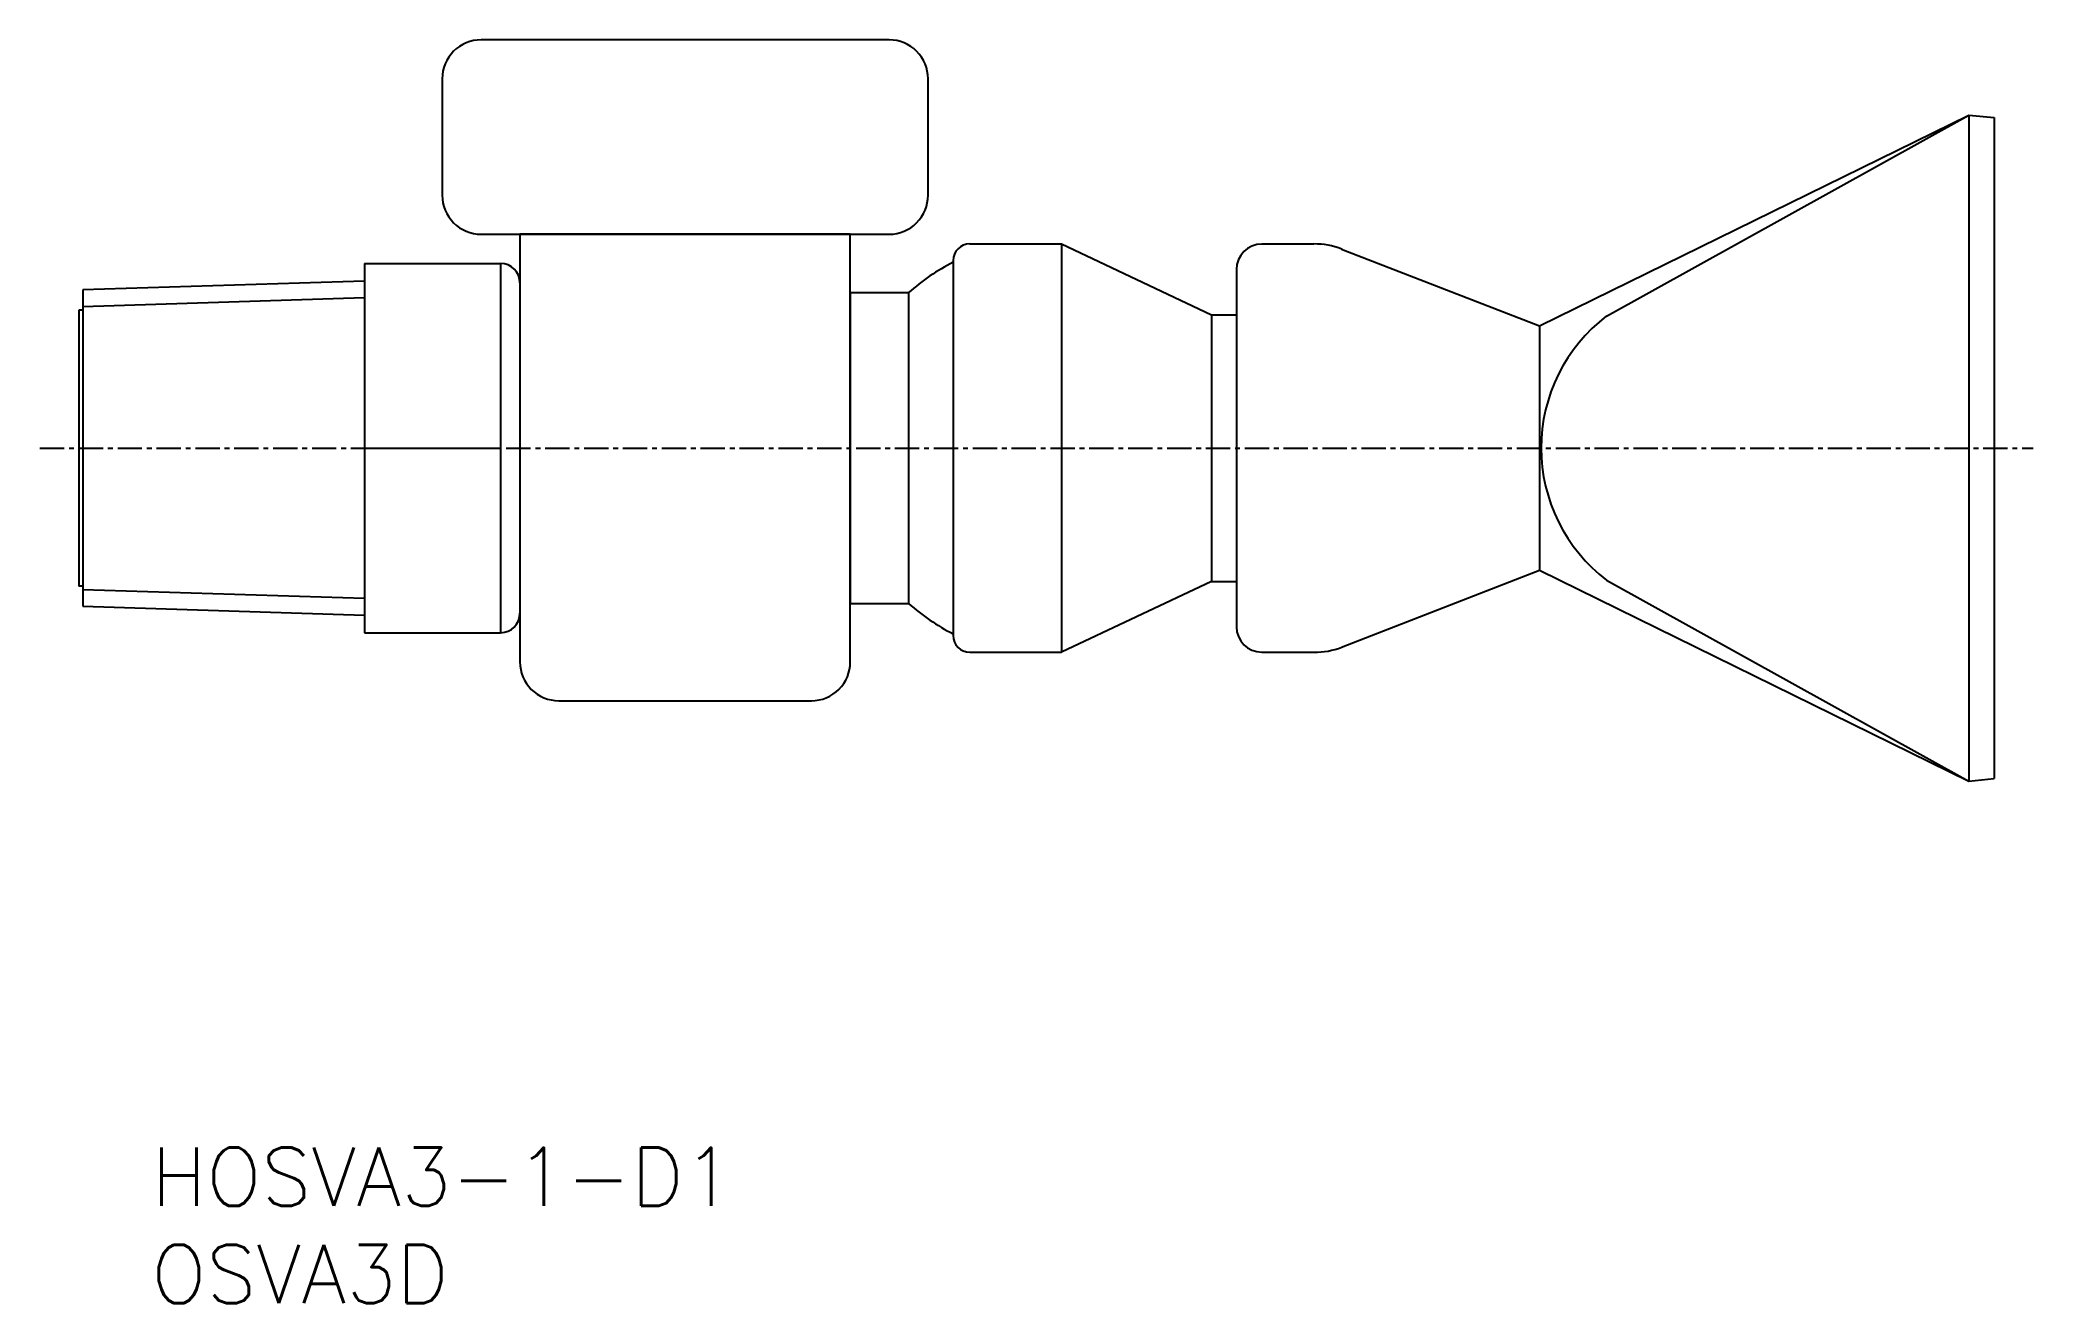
# Model space of a CAD drawing. Extents: x 74 to 177, y 55 to 120.
import ezdxf
from ezdxf.enums import TextEntityAlignment as Align

# ---------------------------------------------------------------- set-up
doc = ezdxf.new("R2010")
doc.units = 0
doc.linetypes.add('CENTER', pattern=[2, 1.25, -0.25, 0.25, -0.25])
doc.layers.get('0').update_dxf_attribs({"linetype": 'CONTINUOUS'})
doc.layers.add('CENTER', color=1, linetype='CENTER')
doc.styles.get("Standard").update_dxf_attribs({"font": 'txt.shx', "bigfont": 'extfont.shx'})

msp = doc.modelspace()

# ---------------------------------------------------------------- linework, layer by layer
at = {"color": 7, "linetype": 'CONTINUOUS'}
for p, q in [((151.61, 105.28), (173.71, 116.13)), ((155.07, 105.79), (173.71, 116.13)), ((173.71, 116.13), (173.71, 81.86)), ((173.71, 116.13), (175.02, 116)), ((175.02, 116), (175.02, 82)), ((122.3, 109.5), (127.02, 109.5)), ((127.02, 109.5), (127.02, 88.5)), ((127.02, 109.5), (134.73, 105.85)), ((137.33, 109.5), (140.01, 109.5)), ((141.43, 109.23), (151.61, 105.28)), ((91.15, 108.5), (91.15, 89.5)), ((91.15, 108.5), (98.15, 108.5)), ((98.15, 108.5), (98.15, 89.5)), ((121.45, 108.64), (121.45, 89.35)), ((136.02, 108.18), (136.02, 89.81)), ((136.02, 108.18), (136.02, 89.81)), ((136.02, 108.18), (136.02, 89.81)), ((136.02, 108.18), (136.02, 89.81)), ((136.02, 108.18), (136.02, 89.81)), ((136.02, 108.18), (136.02, 89.81)), ((136.02, 108.18), (136.02, 89.81)), ((91.15, 107.58), (76.65, 107.13)), ((76.65, 107.13), (76.65, 90.86)), ((99.15, 107.5), (99.15, 90.5)), ((116.15, 107), (116.15, 91)), ((116.15, 107), (119.15, 107)), ((119.15, 107), (119.15, 91)), ((121.45, 107.19), (121.45, 90.8)), ((76.45, 106.1), (76.45, 91.9)), ((76.65, 106.1), (76.45, 106.1)), ((134.73, 105.85), (134.73, 92.14)), ((134.73, 105.85), (136.02, 105.85)), ((151.61, 105.28), (151.61, 92.72)), ((91.15, 99), (98.15, 99)), ((141.43, 88.76), (151.61, 92.72)), ((151.61, 92.72), (173.71, 81.86)), ((76.65, 91.9), (76.45, 91.9)), ((134.73, 92.14), (127.02, 88.5)), ((134.73, 92.14), (136.02, 92.14)), ((155.07, 92.2), (173.71, 81.86)), ((76.65, 90.86), (91.15, 90.41)), ((116.15, 91), (119.15, 91)), ((91.15, 89.5), (98.15, 89.5)), ((122.3, 88.5), (127.02, 88.5)), ((137.33, 88.5), (140.01, 88.5)), ((173.71, 81.86), (175.02, 82))]:
    msp.add_line(p, q, dxfattribs=at)
at = {"color": 3, "linetype": 'CONTINUOUS'}
for p, q in [((91.15, 106.73), (76.65, 106.27)), ((76.65, 91.72), (91.15, 91.27))]:
    msp.add_line(p, q, dxfattribs=at)
at = {"color": 7, "linetype": 'CONTINUOUS'}
for points in [[(97.15, 110), (118.15, 110, 0.414214), (120.15, 112), (120.15, 118, 0.414214), (118.15, 120), (97.15, 120, 0.414214), (95.15, 118), (95.15, 112, 0.414214)], [(101.15, 86), (114.15, 86, 0.414214), (116.15, 88), (116.15, 110), (99.15, 110), (99.15, 88, 0.414214)]]:
    msp.add_lwpolyline(points, format="xyb", close=True, dxfattribs=at)
for centre, radius, start, end in [((122.3, 108.64), 0.857, 90, 180), ((137.33, 108.18), 1.31, 90, 180), ((140.01, 105.56), 3.94, 68.7832, 90), ((98.15, 107.5), 1, 0, 90), ((126.26, 99), 10.7, 116.7164, 131.6391), ((160.23, 99), 8.53, 127.2093, 232.7907), ((98.15, 90.5), 1, 270, 0), ((126.26, 99), 10.7, 228.3609, 243.2836), ((122.3, 89.35), 0.857, 180, 270), ((137.33, 89.81), 1.31, 180, 270), ((140.01, 92.43), 3.94, 270, 291.2168), ((140.01, 92.43), 3.94, 270, 291.2168)]:
    msp.add_arc(centre, radius, start, end, dxfattribs=at)
at = {"layer": 'CENTER', "color": 1, "linetype": 'CENTER'}
msp.add_line((74.45, 99), (177.02, 99), dxfattribs=at)

# ---------------------------------------------------------------- texts
at = {"color": 7, "linetype": 'CONTINUOUS'}
for s, p in [('HOSVA3-1-D1', (80.19, 61.51)), ('OSVA3D', (80.19, 56.51))]:
    msp.add_text(s, height=3, dxfattribs=at).set_placement(p, align=Align.MIDDLE_LEFT)

doc.saveas('drawing.dxf')
